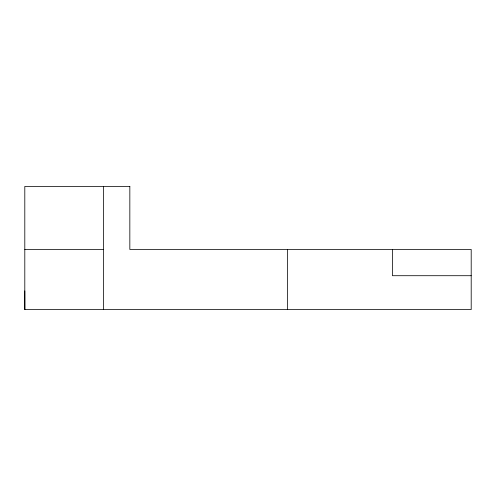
<?xml version="1.0" encoding="UTF-8"?>
<svg xmlns="http://www.w3.org/2000/svg" width="496" height="496" viewBox="0 0 496 496"><rect width="100%" height="100%" fill="white"/><g stroke="black" fill="none" stroke-linecap="round" stroke-linejoin="round"><path stroke-width="0.74" d="M24.8 249.451L103.577 249.451M471.2 275.708L392.423 275.708L392.423 249.451M24.8 290.923L24.85 309.572M287.389 249.451L287.389 309.572M103.577 186.428L103.577 309.572M129.834 186.428L24.8 186.428L24.8 309.572L471.2 309.572L471.2 249.451L129.834 249.451L129.834 186.428"/></g></svg>
